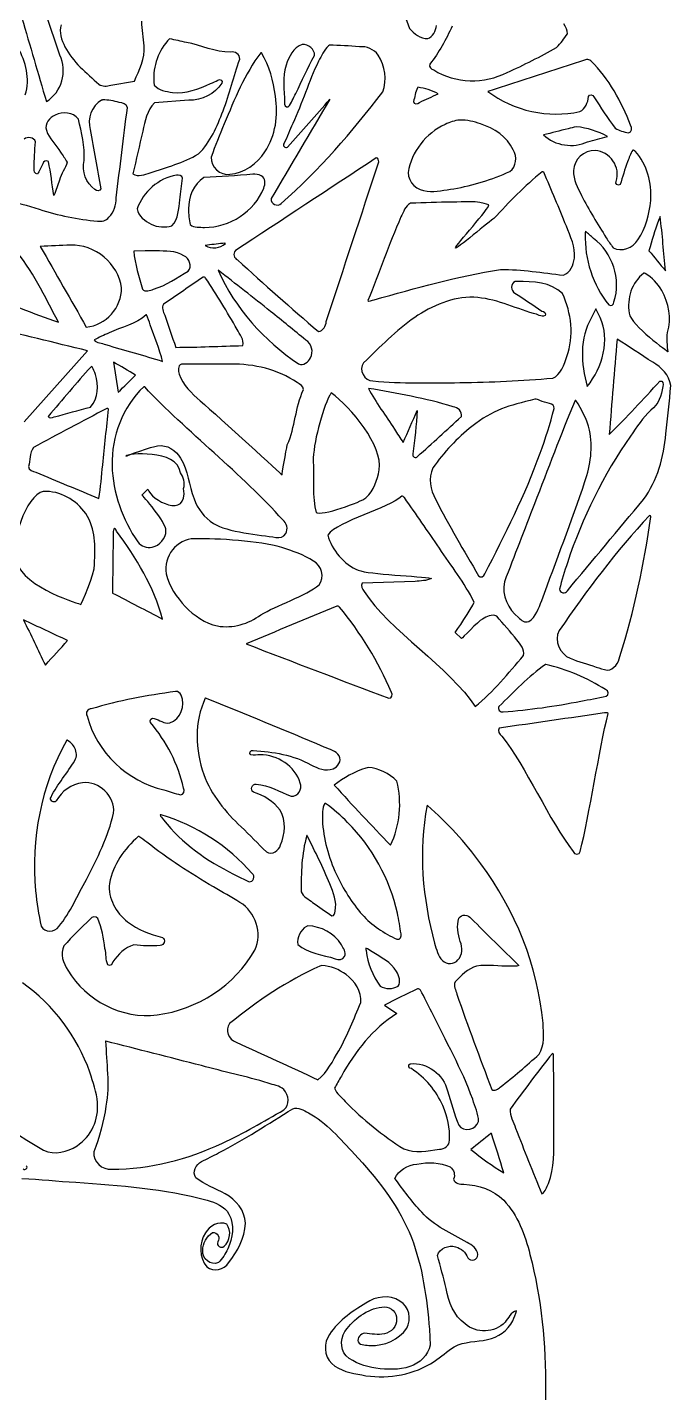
# Model space of a CAD drawing. Extents: x -3 to 431, y -1 to 430.
# Drawn here: x 134.1 to 215, y 100.8 to 272.4 of the extents above; entities that cross this region are included whole.
import ezdxf

# ---------------------------------------------------------------- set-up
doc = ezdxf.new("R2010")
doc.units = 0
doc.layers.add('Copie_de_Calque_1', color=7, linetype='CONTINUOUS')

msp = doc.modelspace()

# ---------------------------------------------------------------- linework, layer by layer
at = {"layer": 'Copie_de_Calque_1', "color": 7}
for points in [[(138.19455, 268.90624), (136.41135, 274.15819)], [(151.97385, 270.97655), (151.71408, 270.71288)], [(172.04416, 270.18944), (171.93478, 270.10937)], [(163.43286, 269.21891), (163.43283, 269.21877)], [(144.57873, 265.15703), (147.54221, 265.64843)], [(154.36904, 263.2518), (150.05588, 262.93944)], [(148.90353, 244.31639), (147.4758, 244.30269)], [(148.90353, 244.31624), (148.90353, 244.31639)], [(158.07932, 241.87893), (158.06564, 241.87697)], [(206.04794, 235.95314), (205.50317, 237.01547), (204.9564, 235.9551)], [(149.08517, 236.28908), (149.06367, 236.29308), (149.04416, 236.27932)], [(133.69455, 222.84963), (141.66916, 231.76174)], [(208.20822, 233.22459), (208.18478, 233.21287)], [(144.90353, 230.34373), (145.51877, 226.54295)], [(176.96017, 227.04295), (176.93869, 227.03904)], [(148.50952, 213.64217), (149.22632, 214.36482)], [(182.79783, 202.74947), (176.17228, 202.54124)], [(188.65184, 195.58264), (187.85314, 196.34241)], [(199.21213, 192.33805), (199.17893, 192.33219)], [(156.49929, 188.11934), (156.47779, 188.11934), (156.45627, 188.11151)], [(139.08338, 182.80688), (139.05588, 182.79903)], [(184.35471, 174.62496), (184.32931, 174.63496), (184.30393, 174.63281)], [(148.08908, 170.72863), (148.03439, 170.72466)], [(171.08908, 154.49811), (170.84689, 154.42584)], [(178.95822, 149.52538), (180.51096, 148.4746)], [(143.97931, 144.98241), (143.93869, 144.97265)], [(192.38791, 133.39257), (192.36251, 133.39257), (192.33127, 133.37108)]]:
    msp.add_lwpolyline(points, dxfattribs=at)
for points in [[(168.61057, 270.27343)], [(204.34885, 268.375)], [(183.10476, 264.8106)], [(143.43283, 263.25785)], [(188.41525, 260.76963)], [(202.02463, 259.67783)], [(177.91135, 255.99999)], [(210.15549, 256.96494)], [(198.75902, 254.26956)], [(152.83127, 253.8476)], [(162.42111, 253.9453)], [(213.37424, 248.13661)], [(204.1809, 246.47063)], [(139.51486, 245.041)], [(158.66135, 245.26356)], [(156.17697, 241.03127)], [(195.36639, 240.45122)], [(211.53245, 241.5)], [(157.9133, 230.08211)], [(142.09885, 229.76558)], [(148.72971, 227.23823)], [(172.08583, 226.16933)], [(197.83739, 225.67583)], [(202.91138, 225.53295)], [(144.08517, 224.50763)], [(136.10471, 214.08048)], [(181.134, 213.47092)], [(212.24143, 211.05102)], [(144.95437, 209.36547)], [(155.09494, 208.13696)], [(172.99338, 199.67008)], [(136.36447, 192.26578)], [(152.70822, 188.94745)], [(206.6008, 186.25613)], [(176.62619, 179.30683)], [(150.76877, 173.44726)], [(171.48363, 174.87693)], [(169.1965, 170.81837)], [(169.15939, 159.40434)], [(176.64963, 156.36534)], [(183.10275, 151.57223)], [(200.04809, 143.43163)]]:
    msp.add_lwpolyline(points, close=True, dxfattribs=at)
for points in [[(176.25844, 286.88343), (178.2124, 282.01863), (180.16637, 277.15383), (182.12033, 272.28903)], [(133.40744, 273.61522), (134.43544, 270.10871), (135.46343, 266.6022), (136.49143, 263.09569)], [(148.78635, 270.08593), (148.65948, 271.11612), (148.50715, 272.14523), (148.46603, 273.18358)], [(138.36643, 272.74413), (138.00825, 271.81411), (138.41633, 270.82284), (138.8298, 269.98534)], [(182.12033, 272.28903), (182.66614, 271.58879), (183.4753, 271.02402), (184.38791, 270.99802)], [(184.38791, 270.99802), (185.09298, 271.21391), (185.36347, 271.99387), (185.48752, 272.64841)], [(187.47601, 272.56554), (186.66439, 270.90646), (185.83228, 269.23212), (184.64572, 267.80272)], [(200.58127, 269.89843), (201.1163, 270.39131), (201.5162, 271.00444), (201.93478, 271.59374)], [(201.93478, 271.59374), (202.00858, 272.06015), (201.66385, 272.44793), (201.49934, 272.85589)], [(133.83071, 263.94996), (134.46522, 265.93365), (133.95342, 268.12438), (132.89497, 269.86676)], [(138.8298, 269.98534), (139.79316, 268.05245), (141.51067, 266.67126), (143.09885, 265.27147)], [(147.54221, 265.64843), (148.16466, 267.04955), (148.90617, 268.50654), (148.78635, 270.08593)], [(151.71408, 270.71288), (150.39957, 269.21508), (149.76691, 267.13943), (150.04611, 265.16405)], [(154.09084, 270.51268), (153.38607, 270.6714), (152.68024, 270.82526), (151.97385, 270.97655)], [(159.60275, 269.30272), (157.68771, 269.26202), (155.94638, 270.19306), (154.09084, 270.51268)], [(160.77463, 268.40819), (160.82153, 269.00327), (160.1501, 269.44804), (159.60275, 269.30272)], [(168.61057, 270.27343), (167.5266, 269.83999), (166.94491, 268.7206), (166.60791, 267.66699)], [(170.16525, 268.86522), (170.24315, 269.69608), (169.38066, 270.32137), (168.61057, 270.27343)], [(171.93478, 270.10937), (171.33285, 269.59231), (171.06894, 268.81459), (170.67347, 268.14943)], [(175.80457, 269.98436), (174.55244, 270.07476), (173.29905, 270.15052), (172.04416, 270.18944)], [(178.17115, 268.93199), (177.647, 269.68143), (176.69808, 270.03736), (175.80457, 269.98436)], [(194.36497, 266.74743), (196.49541, 267.6778), (198.55537, 268.76045), (200.58127, 269.89843)], [(136.49143, 263.09569), (138.41161, 264.23387), (139.17079, 266.91126), (138.19455, 268.90624)], [(158.68624, 261.90403), (159.47327, 264.04199), (160.0762, 266.24094), (160.77463, 268.40819)], [(163.43283, 269.21877), (161.37085, 266.54361), (160.1336, 263.36955), (158.82212, 260.28864)], [(163.51096, 269.21291), (163.48846, 269.22491), (163.45646, 269.23521), (163.43286, 269.21891)], [(165.26208, 263.76653), (165.0109, 265.66432), (164.51136, 267.56434), (163.51096, 269.21291)], [(170.67347, 268.14943), (169.42381, 265.61307), (168.65403, 262.87396), (167.43156, 260.32543)], [(167.80478, 264.08503), (168.59536, 265.67655), (169.30672, 267.30794), (170.16525, 268.86522)], [(178.73752, 264.29101), (179.35208, 265.80841), (179.00369, 267.56839), (178.17115, 268.93199)], [(184.64572, 267.80272), (184.49343, 267.45795), (184.8599, 267.17135), (185.14572, 267.06444)], [(204.34885, 268.37502), (200.218, 267.04437), (196.08845, 265.70973), (191.96017, 264.37111)], [(204.87033, 268.19922), (204.72108, 268.31064), (204.54011, 268.39815), (204.34885, 268.375)], [(209.88205, 260.10938), (208.71801, 263.07269), (207.17589, 265.96223), (204.87033, 268.19922)], [(158.0452, 265.78279), (158.24344, 266.04315), (158.74754, 265.6827), (158.51877, 265.41991)], [(166.60791, 267.66699), (166.12594, 266.14738), (166.3435, 264.53522), (166.41721, 262.9746)], [(185.14572, 267.06444), (187.87678, 265.33055), (191.50739, 265.29029), (194.36497, 266.74743)], [(143.09885, 265.27147), (143.52876, 264.95557), (144.09903, 265.00077), (144.57873, 265.15703)], [(150.04611, 265.16405), (150.58971, 264.47492), (151.52498, 264.36505), (152.33158, 264.22265)], [(152.33158, 264.22265), (154.0053, 264.03697), (155.62592, 264.66724), (157.11551, 265.35944)], [(158.51877, 265.41991), (157.68122, 263.98863), (155.98876, 263.23713), (154.36904, 263.2518)], [(157.11551, 265.35944), (157.4165, 265.51077), (157.78373, 265.58617), (158.0452, 265.78279)], [(183.10471, 264.8106), (182.80176, 264.27995), (182.80987, 263.64463), (182.58908, 263.08403)], [(183.16916, 264.91411), (183.14766, 264.87961), (183.12616, 264.84511), (183.10476, 264.8106)], [(185.68478, 264.05669), (184.93701, 264.56207), (184.02464, 264.69113), (183.16916, 264.91411)], [(191.96017, 264.37111), (195.18502, 261.87658), (199.53755, 260.95736), (203.509, 261.834)], [(143.43283, 263.25786), (142.15929, 262.57427), (141.60086, 260.93181), (141.99338, 259.57427)], [(143.55002, 263.31055), (143.51092, 263.29295), (143.47192, 263.27535), (143.43283, 263.25785)], [(145.64628, 262.98749), (144.9645, 263.18329), (144.25702, 263.27327), (143.55002, 263.31055)], [(146.66721, 262.34961), (146.58581, 262.82391), (146.0221, 262.87654), (145.64628, 262.98749)], [(150.05588, 262.93944), (149.11146, 261.98737), (148.89236, 260.60884), (148.6008, 259.35741)], [(163.93249, 256.76953), (165.30225, 258.80108), (165.64791, 261.38102), (165.26208, 263.76653)], [(172.11252, 263.38476), (169.65125, 259.22281), (167.18328, 255.0648), (164.73947, 250.89257)], [(165.98947, 250.29101), (170.74428, 254.46592), (174.89602, 259.27639), (178.73752, 264.29101)], [(166.41721, 262.9746), (166.29856, 262.71492), (166.53739, 262.27525), (166.8508, 262.41601)], [(166.76682, 257.36718), (168.59771, 259.32901), (170.34119, 261.36961), (172.11252, 263.38476)], [(166.8508, 262.41601), (167.32067, 262.87308), (167.46413, 263.54208), (167.80478, 264.08503)], [(182.58908, 263.08403), (182.63358, 262.69479), (183.1488, 262.803), (183.37046, 262.97344)], [(183.37046, 262.97344), (184.1274, 263.3648), (184.91563, 263.69073), (185.68478, 264.05669)], [(203.509, 261.834), (204.2109, 262.17192), (204.51105, 262.97732), (204.58713, 263.70705)], [(204.58713, 263.70705), (204.66623, 264.01651), (205.19563, 264.00171), (205.26096, 263.68945)], [(205.26096, 263.68945), (206.12476, 262.35417), (206.98492, 261.01447), (207.94064, 259.74219)], [(137.60221, 261.39915), (136.87956, 261.09244), (136.24752, 260.28577), (136.48802, 259.47225)], [(140.52267, 260.89648), (139.85051, 261.7723), (138.54186, 261.86368), (137.60221, 261.39915)], [(141.22189, 255.66797), (141.36971, 257.44114), (140.90221, 259.18104), (140.52267, 260.89648)], [(145.26295, 251.00204), (145.72686, 254.78508), (146.19511, 258.56758), (146.66721, 262.34961)], [(155.59103, 256.50194), (157.12191, 257.96486), (157.92275, 259.97433), (158.68624, 261.90403)], [(136.48802, 259.47225), (136.83157, 258.41919), (137.69955, 257.67071), (138.26065, 256.74152)], [(141.99338, 259.57427), (142.44585, 257.08794), (142.89833, 254.60161), (143.3508, 252.11528)], [(148.6008, 259.35741), (148.18609, 257.56705), (147.77137, 255.77668), (147.35666, 253.98632)], [(158.82212, 260.28864), (158.26164, 258.90491), (157.6758, 257.52964), (157.20627, 256.11135)], [(167.43156, 260.32543), (167.08158, 259.49501), (166.72622, 258.66689), (166.36838, 257.83983)], [(186.58723, 260.22101), (184.18076, 259.11457), (182.33664, 256.79633), (181.92111, 254.16612)], [(188.41525, 260.76963), (187.77876, 260.71883), (187.17027, 260.47096), (186.58723, 260.22101)], [(191.03635, 260.28721), (190.19493, 260.58085), (189.31114, 260.78726), (188.41525, 260.76963)], [(195.13205, 257.0001), (194.36074, 258.65531), (192.72945, 259.7366), (191.03635, 260.28721)], [(202.02463, 259.67783), (200.99728, 259.41807), (199.96994, 259.1583), (198.9426, 258.89854)], [(203.05393, 259.92783), (202.71083, 259.84453), (202.36773, 259.76117), (202.02463, 259.67783)], [(206.96799, 258.70518), (205.75757, 259.3594), (204.41911, 259.76661), (203.05393, 259.92783)], [(207.94064, 259.74219), (208.45531, 259.44876), (209.03056, 259.2886), (209.6008, 259.14258)], [(209.6008, 259.14258), (210.00514, 259.24028), (210.13894, 259.80506), (209.88205, 260.10938)], [(135.12033, 258.01562), (134.95542, 258.61126), (134.14221, 258.71628), (133.69616, 258.37528)], [(134.9758, 254.70508), (134.9543, 255.81052), (135.0441, 256.91377), (135.12033, 258.01562)], [(166.36838, 257.83983), (166.07769, 257.62459), (166.50212, 257.11046), (166.76682, 257.36718)], [(198.9426, 258.89854), (200.38294, 257.52628), (202.67777, 257.18678), (204.47189, 258.02744)], [(204.47189, 258.02744), (205.29835, 258.27348), (206.13428, 258.48553), (206.96799, 258.70518)], [(136.759, 255.55273), (136.51638, 255.78114), (136.06553, 255.58123), (136.04221, 255.25781)], [(138.26065, 256.74152), (138.55223, 256.33207), (138.82668, 255.91062), (139.09299, 255.48438)], [(149.51877, 254.14647), (151.58926, 254.79754), (153.70077, 255.40731), (155.59103, 256.50194)], [(157.20627, 256.11135), (157.05348, 254.86397), (158.342, 253.74656), (159.55393, 253.959)], [(159.55393, 253.959), (161.37239, 254.0861), (162.94347, 255.29617), (163.93249, 256.76953)], [(177.91135, 255.99999), (172.02123, 252.11277), (166.13183, 248.22444), (160.22971, 244.35546)], [(178.24338, 255.5078), (178.20968, 255.69562), (178.17958, 256.03075), (177.91135, 255.99999)], [(194.69846, 254.3126), (195.54318, 254.90146), (195.64046, 256.16047), (195.13205, 257.0001)], [(205.42893, 256.92002), (204.03599, 257.0275), (202.73768, 255.79398), (202.70998, 254.40863)], [(208.06174, 253.06065), (208.67554, 254.78208), (207.26474, 256.87694), (205.42893, 256.92002)], [(210.15549, 256.96494), (209.8453, 256.53442), (209.69535, 256.01169), (209.49431, 255.52538)], [(210.45118, 256.83415), (210.37268, 256.90535), (210.2737, 257.01324), (210.15549, 256.96494)], [(212.4133, 250.64658), (212.56341, 252.84915), (211.97469, 255.18562), (210.45118, 256.83415)], [(135.37424, 253.94727), (135.00825, 253.96247), (134.92525, 254.41483), (134.9758, 254.70508)], [(136.04221, 255.25781), (135.81955, 254.82096), (135.59689, 254.38411), (135.37424, 253.94727)], [(137.44846, 251.29492), (137.19912, 252.71102), (137.03773, 254.14174), (136.759, 255.55273)], [(139.09299, 255.48438), (138.90487, 254.67709), (138.33066, 254.02127), (138.1549, 253.20932)], [(142.59885, 252.04688), (141.45099, 252.8182), (140.9102, 254.33328), (141.22189, 255.66797)], [(147.35666, 253.98632), (148.04139, 253.59128), (148.83771, 253.91722), (149.51877, 254.14647)], [(171.64959, 235.46346), (173.84752, 242.14491), (176.04545, 248.82636), (178.24338, 255.5078)], [(181.92111, 254.16612), (181.92072, 252.90229), (183.10791, 251.90592), (184.3129, 251.81396)], [(187.67287, 252.12702), (190.09786, 252.53984), (192.46718, 253.27708), (194.69846, 254.3126)], [(198.759, 254.26952), (196.56007, 252.50122), (194.63375, 250.43012), (192.69064, 248.39257)], [(198.9641, 254.21876), (198.9163, 254.27986), (198.82929, 254.29126), (198.75902, 254.26956)], [(201.80385, 247.43758), (200.89652, 249.7142), (199.91826, 251.96158), (198.9641, 254.21876)], [(202.70998, 254.40863), (202.63958, 253.281), (203.24488, 252.27286), (203.70189, 251.28596)], [(209.49431, 255.52538), (209.14653, 254.57879), (208.87733, 253.60596), (208.55002, 252.65244)], [(138.1549, 253.20932), (137.9072, 252.57574), (137.67863, 251.935), (137.44846, 251.29492)], [(152.83127, 253.8476), (150.57705, 253.45), (148.63116, 251.74203), (147.88205, 249.58783)], [(153.59689, 253.46478), (153.54879, 253.82285), (153.11589, 253.85861), (152.83127, 253.8476)], [(153.27155, 250.75293), (153.38, 251.65688), (153.48845, 252.56083), (153.59689, 253.46478)], [(156.27853, 253.52538), (154.96147, 252.69903), (154.3419, 251.09268), (154.34494, 249.58593)], [(162.42111, 253.9453), (160.37555, 253.7777), (158.32666, 253.6564), (156.27853, 253.52538)], [(163.48888, 253.76879), (163.16583, 253.9508), (162.78186, 253.95818), (162.42111, 253.9453)], [(163.79467, 252.21257), (164.01973, 252.71661), (164.04325, 253.47107), (163.48888, 253.76879)], [(208.55002, 252.65244), (208.32125, 252.39529), (207.85348, 252.78693), (208.06174, 253.06065)], [(131.16525, 250.75586), (132.64353, 250.34879), (134.16768, 250.10017), (135.60354, 249.54816)], [(143.3508, 252.11528), (143.24899, 251.80602), (142.7568, 251.7649), (142.59885, 252.04688)], [(144.35595, 248.54102), (145.01974, 249.17211), (145.22452, 250.12035), (145.26295, 251.00204)], [(152.25705, 247.45502), (153.07722, 248.34482), (153.12899, 249.61583), (153.27155, 250.75293)], [(156.35224, 247.26441), (159.50682, 247.26341), (162.63962, 249.24275), (163.79467, 252.21257)], [(164.73947, 250.89257), (164.60202, 250.25054), (165.57331, 249.78044), (165.98947, 250.29101)], [(184.3129, 251.81396), (185.44315, 251.69381), (186.5576, 251.99428), (187.67287, 252.12702)], [(192.05785, 250.11718), (190.58606, 250.68486), (188.98521, 250.42787), (187.44954, 250.46009)], [(203.70189, 251.28596), (204.6236, 249.4446), (205.73081, 247.70441), (206.8169, 245.95767)], [(210.80364, 245.72269), (211.77659, 247.17849), (212.23894, 248.92041), (212.4133, 250.64658)], [(135.60354, 249.54816), (137.98213, 248.79001), (140.43722, 248.23983), (142.93164, 248.06745)], [(147.88205, 249.58783), (148.03782, 248.6614), (148.88814, 248.08928), (149.65483, 247.67341)], [(154.34494, 249.58593), (154.33104, 248.92349), (154.44615, 248.26808), (154.56564, 247.61913)], [(182.22582, 250.30077), (181.53643, 249.99186), (181.36466, 249.18674), (181.02944, 248.58336)], [(187.44954, 250.46009), (185.70789, 250.42119), (183.96688, 250.35971), (182.22582, 250.30077)], [(187.86942, 244.65728), (187.89752, 245.06267), (192.25191, 249.73413), (192.05785, 250.11718)], [(142.93164, 248.06745), (143.45178, 247.95796), (144.00236, 248.14625), (144.35595, 248.54102)], [(149.65483, 247.67341), (150.46022, 247.29589), (151.39965, 247.22242), (152.25705, 247.45502)], [(154.56564, 247.61913), (155.04904, 247.16916), (155.75454, 247.32544), (156.35224, 247.26441)], [(181.02944, 248.58336), (179.50478, 245.1397), (178.29606, 241.56832), (176.88207, 238.08007)], [(192.69064, 248.39257), (192.39521, 248.19321), (187.7302, 244.33557), (187.86942, 244.65728)], [(202.81839, 243.39477), (202.98731, 244.82202), (202.30124, 246.14558), (201.80385, 247.43758)], [(213.37424, 248.13661), (212.91593, 246.88816), (212.5552, 245.60722), (212.18088, 244.33192)], [(213.60275, 248.65419), (213.52655, 248.48166), (213.45041, 248.30913), (213.37424, 248.13661)], [(214.25314, 241.82411), (214.0563, 244.10265), (213.84189, 246.37968), (213.60275, 248.65419)], [(204.18088, 246.47063), (204.07441, 243.26748), (205.124, 240.0308), (207.12814, 237.52532)], [(204.1965, 246.78118), (204.1915, 246.67766), (204.1861, 246.57415), (204.1809, 246.47063)], [(205.21408, 245.88665), (204.87804, 246.18838), (204.54509, 246.49383), (204.1965, 246.78118)], [(207.78244, 237.90032), (208.72703, 240.74814), (207.60681, 244.10191), (205.21408, 245.88665)], [(206.8169, 245.95767), (207.09582, 245.53793), (207.38842, 245.12749), (207.67502, 244.71299)], [(207.67502, 244.71299), (208.76608, 244.11441), (210.20167, 244.69139), (210.80364, 245.72269)], [(137.99731, 235.37687), (136.27616, 238.57942), (134.75514, 241.95033), (132.35505, 244.72217)], [(139.51486, 245.041), (138.25184, 244.9844), (136.98882, 244.92771), (135.7258, 244.87107)], [(135.7258, 244.87107), (137.65353, 241.49477), (139.58127, 238.11847), (141.509, 234.74217)], [(145.93869, 239.66404), (145.54893, 242.72339), (142.58255, 245.16924), (139.51486, 245.041)], [(147.4758, 244.30269), (147.59532, 242.65421), (148.1328, 241.07986), (148.55197, 239.49215)], [(150.27514, 244.31824), (149.81794, 244.31762), (149.36074, 244.31724), (148.90353, 244.31624)], [(153.76634, 243.70392), (152.73758, 244.38398), (151.45127, 244.28662), (150.27514, 244.31824)], [(154.30783, 241.77535), (154.82725, 242.3944), (154.44326, 243.37712), (153.76634, 243.70392)], [(158.66135, 245.2636), (157.92041, 245.1909), (157.18267, 245.09049), (156.44455, 244.99407)], [(156.44455, 244.99407), (157.23024, 244.52446), (158.3101, 244.62899), (158.99143, 245.24016)], [(158.99143, 245.24016), (158.89016, 245.29506), (158.77022, 245.26496), (158.66135, 245.26356)], [(160.22971, 244.35546), (159.90237, 244.00756), (160.06821, 243.37584), (160.49338, 243.18749)], [(212.18088, 244.33192), (212.87163, 243.49598), (213.56239, 242.66005), (214.25314, 241.82411)], [(160.49338, 243.18749), (163.83087, 240.12601), (167.2417, 237.14594), (170.65353, 234.16796)], [(193.55004, 241.96876), (196.20072, 242.00706), (198.82357, 241.56805), (201.44848, 241.26368)], [(201.44848, 241.26368), (202.31061, 241.58966), (202.69544, 242.54658), (202.81839, 243.39477)], [(149.9588, 239.49211), (151.53116, 239.9948), (152.89155, 240.95675), (154.30783, 241.77535)], [(156.17697, 241.03127), (154.52713, 239.88898), (152.88109, 238.7411), (151.21994, 237.61525)], [(156.49728, 240.90822), (156.41148, 240.98522), (156.29826, 241.06024), (156.17697, 241.03127)], [(160.45166, 234.44708), (159.1978, 236.63924), (157.88688, 238.79925), (156.49728, 240.90822)], [(158.06564, 241.87697), (160.19581, 237.07783), (163.82996, 233.02332), (168.17307, 230.1094)], [(164.64553, 236.71477), (162.46787, 238.44964), (160.27894, 240.17442), (158.07932, 241.87893)], [(177.64598, 238.17677), (182.89502, 239.64171), (188.15043, 241.15986), (193.55004, 241.96876)], [(195.36643, 240.45119), (194.78647, 240.21861), (194.79821, 239.28236), (195.34853, 239.01952)], [(195.59747, 240.47992), (195.51657, 240.48792), (195.44323, 240.47692), (195.36639, 240.45122)], [(201.3156, 238.94716), (199.8191, 240.42444), (197.65594, 240.48449), (195.59747, 240.47992)], [(211.53244, 241.50002), (210.00346, 240.38025), (209.38036, 238.31913), (209.70324, 236.49476)], [(211.71409, 241.4883), (211.65449, 241.4986), (211.59284, 241.5201), (211.53245, 241.5)], [(213.78636, 239.34377), (213.27752, 240.20786), (212.57509, 240.96737), (211.71409, 241.4883)], [(128.63208, 238.86711), (131.77067, 237.74891), (134.83147, 236.41962), (137.99731, 235.37687)], [(141.509, 234.74217), (143.93462, 234.95926), (145.98803, 237.22402), (145.93869, 239.66404)], [(148.55197, 239.49215), (148.93609, 239.09617), (149.51836, 239.3512), (149.9588, 239.49211)], [(195.34853, 239.01952), (196.47425, 238.26492), (197.59862, 237.50832), (198.72185, 236.75002)], [(201.87224, 231.04286), (202.77131, 233.61295), (202.46814, 236.50734), (201.3156, 238.94716)], [(214.50495, 234.07937), (215.03432, 235.83175), (214.67241, 237.77023), (213.78636, 239.34377)], [(151.21994, 237.61525), (150.88943, 237.1987), (151.20464, 236.67976), (151.3508, 236.25588)], [(176.88207, 238.08007), (176.94937, 237.80023), (177.41669, 238.20314), (177.64598, 238.17677)], [(190.1906, 238.49611), (187.50783, 238.54871), (184.92942, 237.45702), (182.75862, 235.94694)], [(197.678, 236.44045), (195.20399, 237.18892), (192.80856, 238.35216), (190.1906, 238.49611)], [(207.12814, 237.52532), (207.38783, 237.32375), (207.81223, 237.58112), (207.78244, 237.90032)], [(149.04416, 236.27932), (147.71233, 235.11521), (145.9287, 234.7602), (144.37262, 234.00463)], [(149.54021, 235.02786), (149.38853, 235.44827), (149.23685, 235.86868), (149.08517, 236.28908)], [(151.3508, 236.25588), (151.81499, 234.90236), (152.27919, 233.54885), (152.74338, 232.19533)], [(169.08448, 233.10755), (167.59815, 234.30168), (166.14571, 235.5376), (164.64553, 236.71477)], [(170.65353, 234.16796), (171.28178, 234.23616), (171.59979, 234.90035), (171.64959, 235.46346)], [(182.75862, 235.94694), (180.39752, 234.31238), (178.39519, 232.23807), (176.34099, 230.24807)], [(199.13982, 236.17775), (198.63428, 235.9918), (198.16808, 236.37682), (197.678, 236.44045)], [(198.72185, 236.75002), (199.00043, 236.77792), (199.34438, 236.44506), (199.13982, 236.17775)], [(204.9564, 235.9551), (203.4475, 233.36411), (203.60192, 230.15325), (204.42893, 227.27541)], [(204.42893, 227.27541), (206.37592, 229.65979), (207.32954, 233.16006), (206.04794, 235.95314)], [(209.70324, 236.49476), (209.9555, 234.8957), (214.59205, 231.64219), (214.59205, 231.64219)], [(141.66916, 231.76174), (137.48817, 232.78453), (133.30718, 233.80731), (129.12619, 234.8301)], [(144.37262, 234.00463), (143.73058, 233.73313), (143.0976, 233.44015), (142.4758, 233.12502)], [(151.09103, 230.42971), (150.70066, 232.00248), (150.04795, 233.49227), (149.54021, 235.02786)], [(161.16916, 232.41018), (161.34825, 233.17486), (160.7802, 233.81522), (160.45166, 234.44708)], [(214.59205, 231.64219), (214.59205, 231.64219), (214.37744, 233.1634), (214.50495, 234.07937)], [(142.4758, 233.12502), (142.84064, 232.70204), (143.45635, 232.76755), (143.92605, 232.54056)], [(143.92605, 232.54056), (146.30914, 231.81915), (148.72126, 231.19533), (151.09103, 230.42971)], [(152.74338, 232.19533), (155.55349, 232.19515), (158.36017, 232.35471), (161.16916, 232.41018)], [(169.6633, 230.85744), (170.08643, 231.61182), (169.82333, 232.65232), (169.08448, 233.10755)], [(208.18478, 233.21287), (207.8377, 229.22602), (207.50496, 225.23791), (207.19455, 221.24803)], [(212.65549, 230.31834), (211.17307, 231.28709), (209.69064, 232.25584), (208.20822, 233.22459)], [(147.70236, 228.71482), (146.76942, 229.25779), (145.83648, 229.80076), (144.90353, 230.34373)], [(153.45236, 230.08601), (152.98637, 229.86249), (153.02386, 229.24456), (153.18283, 228.83405)], [(157.9133, 230.08201), (156.42633, 230.07401), (154.93924, 230.05971), (153.45236, 230.08601)], [(159.66485, 230.08611), (159.08102, 230.09511), (158.49714, 230.08598), (157.9133, 230.08211)], [(168.00747, 227.76204), (165.57648, 229.42757), (162.58575, 230.12345), (159.66485, 230.08611)], [(168.17307, 230.1094), (168.77349, 229.84755), (169.39005, 230.34809), (169.6633, 230.85744)], [(176.34099, 230.24807), (175.67667, 229.39246), (176.43729, 227.95822), (177.50701, 227.98244)], [(200.09881, 228.3301), (201.05235, 228.65338), (201.56346, 230.14889), (201.87224, 231.04286)], [(214.92307, 227.39256), (214.75508, 228.68929), (213.76327, 229.71522), (212.65549, 230.31834)], [(142.09885, 229.7656), (140.26451, 227.72287), (138.52764, 225.59578), (136.72971, 223.52146)], [(142.05197, 224.6914), (143.00905, 225.81258), (143.08243, 227.44686), (142.65435, 228.80275)], [(142.26291, 229.74218), (142.21831, 229.77978), (142.15204, 229.79498), (142.09885, 229.76558)], [(142.65435, 228.80275), (142.55122, 229.12648), (142.40562, 229.43447), (142.26291, 229.74218)], [(145.51877, 226.54295), (146.24663, 227.26691), (146.9745, 227.99087), (147.70236, 228.71482)], [(153.18283, 228.83405), (153.62611, 227.43228), (154.76765, 226.42849), (155.81184, 225.46117)], [(188.44477, 227.75664), (192.33457, 227.81294), (196.222, 228.00865), (200.09881, 228.3301)], [(148.72971, 227.23826), (146.04645, 224.71921), (144.67829, 220.98685), (144.74591, 217.33994)], [(148.84299, 227.21673), (148.81219, 227.24383), (148.76779, 227.24453), (148.72971, 227.23823)], [(166.17238, 210.50869), (161.17837, 216.14743), (153.99169, 221.71885), (148.84299, 227.21673)], [(166.75679, 219.93757), (167.77709, 222.25774), (167.7362, 224.57923), (168.78049, 226.88874)], [(168.78049, 226.88874), (168.82759, 227.35201), (168.31373, 227.53814), (168.00747, 227.76204)], [(176.93869, 227.03904), (177.88996, 225.24597), (179.12168, 223.62464), (180.19958, 221.90914)], [(187.58517, 224.71873), (184.12507, 225.82973), (180.52149, 226.36912), (176.96017, 227.04295)], [(177.50701, 227.98244), (181.14091, 227.61338), (184.79885, 227.73283), (188.44477, 227.75664)], [(207.19455, 221.24803), (209.38148, 223.41046), (211.46216, 225.6765), (213.54807, 227.93553)], [(213.90509, 227.28858), (213.81029, 226.15976), (213.35494, 225.0028), (212.425, 224.30711)], [(213.54807, 227.93553), (213.92416, 228.06247), (214.01693, 227.5446), (213.90509, 227.28858)], [(214.30098, 221.30374), (214.55326, 223.32846), (214.74105, 225.36052), (214.92307, 227.39256)], [(155.81184, 225.46117), (158.39949, 223.24391), (166.08856, 216.16101), (166.08856, 216.16101)], [(172.08583, 226.16933), (171.10479, 224.28633), (169.98411, 219.98922), (170.01407, 217.91259)], [(172.26356, 226.46621), (172.20436, 226.36721), (172.14507, 226.26829), (172.08583, 226.16933)], [(178.30983, 216.78567), (178.79398, 219.83537), (174.75015, 224.65629), (172.26356, 226.46621)], [(197.83739, 225.67583), (194.57318, 224.86623), (192.57777, 224.34421), (189.9426, 222.2654)], [(202.91135, 225.53298), (201.08725, 221.23748), (199.50358, 216.84593), (197.78958, 212.50643)], [(198.46825, 225.52739), (198.27675, 225.63304), (198.05624, 225.68762), (197.83739, 225.67583)], [(200.26096, 224.5154), (200.39081, 225.25972), (199.17803, 225.12251), (198.46825, 225.52739)], [(202.99338, 225.50955), (202.97108, 225.52805), (202.94028, 225.54005), (202.91138, 225.53295)], [(204.7003, 221.78314), (204.41887, 223.13701), (203.73518, 224.35868), (202.99338, 225.50955)], [(144.08517, 224.50763), (140.99988, 222.89437), (137.92339, 221.26418), (134.86447, 219.60138)], [(136.72971, 223.52146), (136.83845, 223.19501), (137.23634, 223.37576), (137.46426, 223.44986)], [(137.46426, 223.44986), (138.99221, 223.86808), (140.52295, 224.27682), (142.05197, 224.6914)], [(143.57471, 217.43248), (143.81518, 219.77003), (144.05565, 222.10758), (144.29611, 224.44513)], [(144.29611, 224.44513), (144.24731, 224.50763), (144.15945, 224.52813), (144.08517, 224.50763)], [(181.30978, 220.24217), (181.90114, 221.57711), (182.49677, 222.91026), (183.06369, 224.25584)], [(183.06369, 224.25584), (182.96087, 222.43001), (182.74468, 220.61337), (182.54025, 218.79686)], [(183.11447, 218.4785), (184.95828, 220.13897), (186.78784, 221.81515), (188.61838, 223.49021)], [(188.61838, 223.49021), (188.73842, 224.10202), (188.18879, 224.69666), (187.58517, 224.71873)], [(198.51766, 218.892), (199.18679, 220.73711), (199.79448, 222.60857), (200.26096, 224.5154)], [(212.425, 224.30711), (211.40708, 223.3552), (210.65556, 222.16708), (209.84922, 221.0409)], [(180.19958, 221.90914), (180.56965, 221.35348), (180.93972, 220.79782), (181.30978, 220.24217)], [(189.9426, 222.2654), (188.07289, 220.77228), (186.39391, 219.02278), (185.05328, 217.03892)], [(204.1343, 215.32153), (204.82708, 217.38554), (205.19901, 219.63229), (204.7003, 221.78314)], [(146.48843, 218.51751), (146.48843, 218.51751), (149.82261, 219.80629), (150.46861, 219.79659)], [(150.46861, 219.79659), (151.6365, 220.02965), (152.77312, 219.25065), (153.34327, 218.27349)], [(166.08856, 216.16101), (166.08856, 216.16101), (166.57757, 219.23455), (166.75679, 219.93757)], [(209.84922, 221.0409), (206.46483, 216.1525), (203.79878, 210.77195), (201.94026, 205.12486)], [(211.50448, 213.08865), (213.22322, 215.47769), (214.05416, 218.39762), (214.30098, 221.30374)], [(134.86447, 219.60138), (134.36942, 218.90317), (134.48435, 218.00123), (134.23166, 217.21857)], [(153.3179, 216.44257), (152.9065, 219.47055), (146.53542, 218.84639), (146.48843, 218.51751)], [(153.34327, 218.27349), (154.31622, 216.72773), (154.38424, 214.841), (155.03508, 213.16789)], [(182.54025, 218.79686), (182.36468, 218.47823), (182.9381, 218.15791), (183.11447, 218.4785)], [(191.55783, 203.72244), (194.11477, 208.66411), (196.62871, 213.6491), (198.51766, 218.892)], [(134.23166, 217.21857), (134.26086, 216.73992), (134.81283, 216.62781), (135.17607, 216.48804)], [(135.17607, 216.48804), (137.80725, 215.39644), (140.4364, 214.29998), (143.06369, 213.19904)], [(143.06369, 213.19904), (143.34662, 214.59473), (143.3822, 216.02403), (143.57471, 217.43248)], [(144.74591, 217.33994), (144.82181, 213.90895), (146.02205, 210.54064), (147.98557, 207.74021)], [(153.72933, 214.46462), (153.91784, 215.14476), (153.74153, 215.88636), (153.3179, 216.44257)], [(170.01407, 217.91259), (170.08097, 216.0834), (169.87675, 213.21263), (170.35966, 211.44941)], [(176.63404, 213.29199), (177.62096, 214.18795), (178.05263, 215.51615), (178.30983, 216.78567)], [(185.05328, 217.03892), (184.42062, 215.79056), (184.70681, 214.27774), (185.36847, 213.10211)], [(198.71592, 200.36873), (200.54372, 205.34496), (202.43464, 210.29944), (204.1343, 215.32153)], [(136.10471, 214.08048), (133.91446, 213.66625), (131.90173, 207.39123), (132.67902, 205.29322)], [(141.43035, 211.29862), (140.25922, 213.02062), (138.2127, 214.18563), (136.10471, 214.08048)], [(151.50706, 209.14111), (151.60246, 210.18458), (148.50952, 213.64217), (148.50952, 213.64217)], [(149.22632, 214.36482), (149.60126, 213.02576), (154.31754, 210.44262), (153.72933, 214.46462)], [(155.03508, 213.16789), (155.50178, 211.91196), (156.3332, 210.76728), (157.49387, 210.07152)], [(170.35966, 211.44941), (170.9567, 210.92306), (176.12448, 212.76695), (176.63404, 213.29199)], [(181.134, 213.47092), (179.38448, 211.88109), (173.2414, 210.47743), (171.82658, 208.59775)], [(181.46603, 213.31858), (181.37623, 213.39798), (181.26821, 213.5204), (181.134, 213.47092)], [(185.85887, 206.96108), (184.39822, 209.08275), (182.93337, 211.20152), (181.46603, 213.31858)], [(185.36847, 213.10211), (187.03245, 209.8162), (188.92899, 206.65662), (190.78635, 203.4783)], [(201.94528, 201.60563), (205.12608, 205.4379), (208.32047, 209.2594), (211.50448, 213.08865)], [(142.54233, 204.89871), (142.60173, 207.28964), (142.76166, 209.26186), (141.43035, 211.29862)], [(197.78958, 212.50643), (196.53394, 209.24835), (195.27831, 205.99028), (194.02267, 202.7322)], [(145.30582, 209.09664), (145.24412, 209.19604), (145.07955, 209.60967), (144.95437, 209.36547)], [(157.49387, 210.07152), (159.18525, 208.94443), (163.35615, 208.6285), (165.32099, 208.30657)], [(166.55927, 208.77923), (166.88359, 209.34913), (166.70498, 210.12987), (166.17238, 210.50869)], [(212.24143, 211.05102), (208.02786, 206.59144), (204.393, 201.63019), (200.89767, 196.59985)], [(208.53165, 193.34286), (210.36931, 199.05844), (211.53446, 204.96523), (212.42697, 210.89477)], [(212.42697, 210.89477), (212.43397, 210.98847), (212.33547, 211.08185), (212.24143, 211.05102)], [(144.87922, 208.02719), (144.83642, 205.79056), (144.82032, 203.55355), (144.79812, 201.31665)], [(144.95432, 209.36547), (144.81962, 208.93198), (144.93892, 208.47141), (144.87922, 208.02719)], [(151.09694, 198.0393), (149.99485, 202.09419), (147.78291, 205.74178), (145.30582, 209.09664)], [(147.98557, 207.74021), (148.40263, 207.20439), (149.12336, 206.91354), (149.79037, 207.09217)], [(149.79037, 207.09217), (150.74316, 207.27366), (151.52016, 208.15884), (151.50706, 209.14111)], [(155.09494, 208.13696), (152.92152, 208.13596), (151.08915, 205.86024), (151.55197, 203.73657)], [(166.06384, 207.02856), (163.20134, 207.89397), (158.07452, 208.15954), (155.09494, 208.13696)], [(165.32099, 208.30657), (165.77605, 208.23537), (166.33869, 208.31837), (166.55927, 208.77923)], [(171.82658, 208.59775), (172.3398, 206.75391), (173.91645, 204.83972), (175.66817, 204.18355)], [(170.0345, 205.33282), (168.83918, 206.15929), (167.4216, 206.55781), (166.06384, 207.02856)], [(190.21603, 200.1721), (189.02183, 202.59199), (187.33463, 204.71442), (185.85887, 206.96108)], [(132.67902, 205.29322), (133.78705, 201.85559), (140.83517, 199.8896), (140.83517, 199.8896)], [(140.83517, 199.8896), (140.83517, 199.8896), (142.57936, 203.69648), (142.54233, 204.89871)], [(170.76434, 202.36352), (171.48394, 203.30476), (171.06524, 204.80239), (170.0345, 205.33282)], [(201.94026, 205.12486), (201.58343, 204.02909), (201.22674, 202.9268), (200.94724, 201.81105)], [(151.55197, 203.73657), (151.88082, 202.14535), (152.86191, 200.78148), (153.93674, 199.6018)], [(175.66817, 204.18355), (177.09268, 203.63395), (183.38202, 203.45741), (184.87033, 203.16038)], [(176.17228, 202.54124), (175.90238, 202.21316), (176.18698, 201.79447), (176.40471, 201.52561)], [(184.87033, 203.16038), (184.24563, 202.7847), (183.48498, 202.8979), (182.79783, 202.74947)], [(190.78635, 203.4783), (191.00195, 203.17177), (191.51006, 203.3889), (191.55783, 203.72244)], [(194.02267, 202.7322), (193.66106, 201.0451), (194.48432, 199.27348), (195.79807, 198.21853)], [(144.79812, 201.31665), (146.89773, 200.2242), (148.99733, 199.13175), (151.09694, 198.0393)], [(163.44769, 198.57382), (165.27115, 199.70652), (169.13792, 200.96129), (170.76434, 202.36352)], [(176.40471, 201.52561), (179.4633, 196.69488), (187.28439, 191.86415), (190.34299, 187.03342)], [(200.94724, 201.81105), (200.95324, 201.32071), (201.74131, 201.15161), (201.94528, 201.60563)], [(153.93674, 199.6018), (155.04448, 198.47373), (156.4073, 197.512), (157.97363, 197.17395)], [(172.99338, 199.67008), (169.18504, 198.10245), (165.38659, 196.51102), (161.58713, 194.92204)], [(173.30783, 199.54899), (173.22033, 199.61959), (173.1128, 199.69717), (172.99338, 199.67008)], [(179.82932, 188.83024), (178.18763, 192.69338), (175.97339, 196.30804), (173.30783, 199.54899)], [(187.85314, 196.34241), (187.85314, 196.34241), (189.95094, 199.42702), (190.21603, 200.1721)], [(197.08322, 197.72048), (198.00303, 198.30827), (198.32265, 199.41532), (198.71592, 200.36873)], [(139.16525, 195.33805), (137.31825, 196.20524), (135.47124, 197.07243), (133.62424, 197.93961)], [(133.62424, 197.93961), (134.53765, 196.04834), (135.45106, 194.15706), (136.36447, 192.26578)], [(157.97363, 197.17395), (159.89372, 196.82223), (161.88769, 197.44845), (163.44769, 198.57382)], [(191.2551, 198.04514), (190.739, 197.75546), (188.65184, 195.58264), (188.65184, 195.58264)], [(193.05783, 198.41428), (192.44331, 198.70924), (191.79732, 198.32048), (191.2551, 198.04514)], [(195.58908, 195.42014), (194.75013, 196.42223), (193.91658, 197.429), (193.05783, 198.41428)], [(195.79807, 198.21853), (196.13283, 197.90171), (196.59469, 197.53304), (197.08322, 197.72048)], [(200.89767, 196.59985), (200.2258, 195.32463), (200.98967, 193.62294), (202.29688, 193.1128)], [(136.36447, 192.26578), (137.29807, 193.28987), (138.23166, 194.31396), (139.16525, 195.33805)], [(161.58713, 194.92204), (167.5516, 192.62436), (173.52242, 190.34312), (179.50314, 188.08805)], [(196.43283, 193.47483), (196.5915, 194.23494), (196.03567, 194.8759), (195.58908, 195.42014)], [(190.34299, 187.03342), (192.6407, 188.91032), (194.53647, 191.20912), (196.43283, 193.47483)], [(199.17893, 192.33219), (197.01738, 190.82616), (195.21748, 188.88646), (193.34299, 187.05289)], [(206.72971, 189.18375), (204.41387, 190.6257), (201.87924, 191.74072), (199.21213, 192.33805)], [(202.29688, 193.1128), (203.34404, 192.6542), (204.46368, 192.39642), (205.53666, 192.0084)], [(206.93401, 191.62086), (207.81186, 191.68596), (208.39338, 192.53654), (208.53165, 193.34286)], [(205.53666, 192.0084), (206.00084, 191.87845), (206.46415, 191.70766), (206.93401, 191.62086)], [(152.70822, 188.94745), (149.1443, 188.43046), (145.5828, 187.80613), (142.134, 186.75018)], [(153.42051, 188.46009), (153.29399, 188.75377), (153.04612, 188.98152), (152.70822, 188.94745)], [(179.50314, 188.08805), (179.86629, 188.05555), (180.09344, 188.58342), (179.82932, 188.83024)], [(206.82541, 188.34), (207.18892, 188.49038), (207.10499, 189.10678), (206.72971, 189.18375)], [(151.98557, 184.99823), (153.33269, 185.44362), (154.04173, 187.19296), (153.42051, 188.46009)], [(156.45627, 188.11151), (155.07486, 185.11015), (155.14801, 181.57598), (156.27134, 178.50601)], [(171.40248, 181.95956), (166.4426, 184.03175), (161.4782, 186.09325), (156.49929, 188.11934)], [(193.86643, 186.38688), (197.14522, 186.61228), (200.40001, 187.09832), (203.62556, 187.71977)], [(203.62556, 187.71977), (204.69343, 187.91995), (205.75868, 188.13383), (206.82541, 188.34)], [(142.134, 186.75018), (141.68572, 186.81458), (141.35385, 186.23936), (141.60414, 185.87189)], [(141.60414, 185.87189), (142.7976, 181.31381), (146.6895, 177.6258), (151.26486, 176.56463)], [(149.57541, 185.03143), (149.37324, 185.31256), (149.72359, 185.7351), (150.03596, 185.5602)], [(150.03596, 185.5602), (150.68612, 185.38569), (151.27122, 184.82013), (151.98557, 184.99823)], [(193.34299, 187.05289), (193.10108, 186.7329), (193.51217, 186.27019), (193.86643, 186.38688)], [(206.6008, 186.25606), (202.1878, 185.59729), (197.7709, 184.96519), (193.35471, 184.32832)], [(203.5383, 168.81937), (204.72517, 173.54676), (205.88634, 181.45555), (207.05393, 186.18773)], [(207.05393, 186.18773), (206.92365, 186.28403), (206.75272, 186.27083), (206.6008, 186.25613)], [(153.73557, 176.78729), (153.04882, 179.82154), (151.57265, 182.65444), (149.57541, 185.03143)], [(193.35471, 184.32832), (193.10539, 183.97659), (193.42231, 183.56969), (193.68666, 183.33725)], [(139.05588, 182.79903), (135.79767, 177.10725), (134.53891, 170.37585), (135.14465, 163.87087)], [(140.06492, 181.81645), (139.8631, 182.24523), (139.51232, 182.6038), (139.08338, 182.80688)], [(173.25189, 180.84378), (172.86023, 181.50267), (172.0464, 181.65303), (171.40248, 181.95956)], [(193.68666, 183.33725), (196.70689, 179.58118), (199.68595, 172.61734), (202.67307, 168.83497)], [(137.07736, 175.67212), (137.91045, 177.30757), (139.12336, 178.70726), (140.07092, 180.27057)], [(140.07092, 180.27057), (140.35157, 180.74697), (140.30838, 181.33607), (140.06492, 181.81645)], [(162.17312, 180.95723), (161.88298, 181.13829), (162.16812, 181.6408), (162.4739, 181.51778)], [(163.32546, 180.96893), (162.94133, 180.96993), (162.55656, 180.91463), (162.17312, 180.95723)], [(162.4739, 181.51778), (164.97047, 181.37453), (167.52156, 180.95671), (169.73006, 179.72051)], [(168.38796, 177.42987), (167.72474, 179.55668), (165.5306, 181.02137), (163.32546, 180.96893)], [(172.51296, 179.21114), (173.12713, 179.44456), (173.60994, 180.21946), (173.25189, 180.84378)], [(156.27134, 178.50601), (157.20081, 175.93127), (158.97462, 173.75667), (160.97512, 171.92864)], [(169.73006, 179.72051), (170.56731, 179.27843), (171.56741, 178.86947), (172.51296, 179.21114)], [(176.62619, 179.30684), (175.19125, 178.83425), (173.83407, 178.11602), (172.65744, 177.16622)], [(176.91525, 179.39473), (176.81895, 179.36543), (176.72254, 179.33613), (176.62619, 179.30683)], [(180.50119, 177.67793), (179.56215, 178.65363), (178.26653, 179.28217), (176.91525, 179.39473)], [(141.02753, 177.45807), (139.63564, 177.31411), (138.40299, 176.38236), (137.73557, 175.17407)], [(144.93869, 173.65258), (145.14473, 175.74316), (143.11994, 177.7403), (141.02753, 177.45807)], [(153.33908, 175.93768), (153.73003, 175.95978), (153.93814, 176.47316), (153.73557, 176.78729)], [(162.49929, 176.30096), (162.02733, 176.53828), (162.33277, 177.39793), (162.85085, 177.27362)], [(162.85085, 177.27362), (164.432, 177.20982), (165.7853, 176.29943), (167.24148, 175.79315)], [(167.24148, 175.79315), (168.07387, 175.67866), (168.71633, 176.69506), (168.38796, 177.42987)], [(172.65744, 177.16622), (174.96139, 174.60452), (177.34149, 172.11303), (179.71017, 169.61153)], [(179.71017, 169.61153), (180.90748, 172.09754), (181.19197, 175.00669), (180.50119, 177.67793)], [(137.73557, 175.17407), (137.45318, 174.8192), (136.8029, 175.30362), (137.07736, 175.67212)], [(151.26486, 176.56463), (151.95627, 176.35565), (152.64768, 176.14666), (153.33908, 175.93768)], [(165.85111, 174.00266), (165.05485, 175.1438), (163.79049, 175.85535), (162.49929, 176.30096)], [(141.51421, 165.30599), (142.90557, 167.97327), (144.24828, 170.70765), (144.93869, 173.65258)], [(150.9035, 173.43436), (150.8601, 173.44526), (150.8137, 173.45766), (150.76877, 173.44726)], [(150.76877, 173.44727), (150.78217, 173.22902), (151.08478, 173.01534), (151.2064, 172.79503)], [(162.33908, 166.04688), (159.32602, 169.52038), (155.31421, 172.12774), (150.9035, 173.43436)], [(165.89421, 169.65146), (166.50055, 171.00894), (166.62892, 172.68624), (165.85111, 174.00266)], [(171.48361, 174.87695), (171.11239, 174.2456), (171.16903, 173.47674), (171.16916, 172.77148)], [(171.55783, 174.86523), (171.53403, 174.87223), (171.50923, 174.88443), (171.48363, 174.87693)], [(174.32717, 172.48067), (173.468, 173.34359), (172.54476, 174.15908), (171.55783, 174.86523)], [(184.30393, 174.63281), (183.20472, 168.88451), (183.72071, 162.91463), (185.26165, 157.2969)], [(191.07729, 167.29129), (189.11545, 169.97375), (186.84295, 172.42401), (184.35471, 174.62496)], [(151.2064, 172.79503), (153.51858, 169.83374), (156.68149, 167.66174), (160.00221, 165.97174)], [(160.97512, 171.92864), (162.02938, 170.87501), (163.08365, 169.82139), (164.13791, 168.76776)], [(171.16916, 172.77148), (171.27103, 170.40617), (171.94302, 168.09047), (172.92369, 165.94539)], [(180.57745, 161.08437), (179.60534, 165.36432), (177.44445, 169.38137), (174.32717, 172.48067)], [(148.03439, 170.72466), (146.2787, 169.17769), (144.83638, 167.14705), (144.40744, 164.8106)], [(149.10003, 169.98914), (148.7655, 170.23898), (148.42721, 170.48369), (148.08908, 170.72863)], [(157.49453, 164.37273), (154.58966, 166.07778), (151.75283, 167.90973), (149.10003, 169.98914)], [(169.1965, 170.81836), (168.5487, 168.53077), (168.47957, 166.13362), (168.5051, 163.77148)], [(169.259, 170.79297), (169.2454, 170.80847), (169.2198, 170.83177), (169.1965, 170.81837)], [(172.07764, 164.76417), (171.23975, 166.8196), (170.25239, 168.80941), (169.259, 170.79297)], [(164.13791, 168.76776), (164.82759, 168.37317), (165.74883, 168.90522), (165.89421, 169.65146)], [(202.67307, 168.83497), (202.71677, 168.39345), (203.50522, 168.35303), (203.5383, 168.81937)], [(198.88057, 147.23747), (198.22622, 154.48235), (195.36812, 161.44677), (191.07729, 167.29129)], [(138.0491, 159.41619), (139.55224, 161.15595), (140.38549, 163.32981), (141.51421, 165.30599)], [(144.40744, 164.8106), (144.22508, 162.94476), (145.23407, 161.1224), (146.67804, 159.99454)], [(160.00221, 165.97174), (160.6512, 165.64726), (161.3065, 165.33562), (161.96603, 165.0332)], [(161.96603, 165.0332), (162.48758, 164.9499), (162.76686, 165.76478), (162.33908, 166.04688)], [(172.7551, 161.32422), (173.02533, 162.51325), (172.55726, 163.69556), (172.07764, 164.76417)], [(172.92369, 165.94539), (173.77484, 164.12669), (174.84679, 162.4004), (176.16921, 160.88634)], [(135.14465, 163.87087), (135.27747, 162.37864), (135.51787, 160.89714), (135.83713, 159.43379)], [(160.80571, 162.42683), (159.73448, 163.12962), (158.57437, 163.68341), (157.49453, 164.37273)], [(168.5051, 163.77148), (168.72612, 163.10728), (169.44427, 162.85338), (169.93603, 162.43049)], [(162.67307, 156.43956), (163.6757, 158.52651), (162.76217, 161.24258), (160.80571, 162.42683)], [(169.93603, 162.43049), (170.7358, 161.85759), (171.54348, 161.29148), (172.35666, 160.74023)], [(172.35666, 160.74023), (172.68342, 160.65633), (172.68754, 161.11184), (172.7551, 161.32422)], [(142.00119, 160.32042), (140.84284, 159.25962), (139.76785, 158.11303), (138.68283, 156.97863)], [(142.96017, 160.42002), (142.71924, 160.72896), (142.18505, 160.65234), (142.00119, 160.32042)], [(143.85375, 156.62089), (143.66845, 157.90879), (143.46274, 159.21134), (142.96017, 160.42002)], [(146.67804, 159.99454), (147.94506, 158.96883), (149.51698, 158.43335), (151.0676, 158.00396)], [(176.16921, 160.88634), (177.38014, 159.55675), (178.90667, 158.54361), (180.53049, 157.79102)], [(181.04416, 158.4707), (180.89955, 159.34277), (180.78807, 160.22334), (180.57745, 161.08437)], [(188.47309, 157.49568), (188.21654, 158.44813), (187.97982, 159.47995), (188.30197, 160.4473)], [(188.30197, 160.4473), (188.62585, 160.99146), (189.5052, 160.92452), (189.83517, 160.4199)], [(189.83517, 160.4199), (191.82572, 158.4337), (193.83761, 156.46911), (195.84689, 154.50193)], [(135.83713, 159.43379), (136.25221, 158.60131), (137.60233, 158.62108), (138.0491, 159.41619)], [(151.0676, 158.00396), (151.52576, 157.78235), (151.28681, 156.96302), (150.78439, 157.01372)], [(169.15939, 159.40436), (168.39811, 158.94349), (167.96225, 158.01714), (168.06369, 157.13678)], [(169.31564, 159.48834), (169.26354, 159.46034), (169.21148, 159.43234), (169.15939, 159.40434)], [(173.55088, 157.11366), (172.64747, 158.54297), (170.99425, 159.42758), (169.31564, 159.48834)], [(180.53049, 157.79102), (180.91482, 157.68508), (181.14494, 158.14975), (181.04416, 158.4707)], [(138.68283, 156.97863), (138.21493, 155.96028), (138.59003, 154.77744), (139.19455, 153.90245)], [(144.20627, 154.57432), (143.93238, 155.22254), (144.02744, 155.94836), (143.85375, 156.62089)], [(147.46603, 157.07432), (146.34597, 156.75753), (145.50273, 155.8817), (144.82541, 154.97666)], [(150.78439, 157.01372), (149.68093, 156.8817), (148.5681, 156.97642), (147.46603, 157.07432)], [(150.41379, 148.29327), (155.45083, 148.9493), (160.16202, 152.00231), (162.67307, 156.43956)], [(168.06369, 157.13678), (169.41468, 156.06648), (171.17012, 155.8327), (172.77463, 155.35358)], [(173.9465, 155.63873), (174.19071, 156.15843), (173.79348, 156.67451), (173.55088, 157.11366)], [(177.40929, 156.22072), (177.14478, 156.37502), (176.90341, 156.5726), (176.61643, 156.68566)], [(176.61643, 156.68566), (176.62753, 156.57889), (176.63853, 156.47212), (176.64963, 156.36534)], [(176.64963, 156.36529), (176.85123, 154.76727), (177.44453, 153.21322), (178.40744, 151.91803)], [(180.4718, 153.74519), (179.78555, 154.91773), (178.50346, 155.5055), (177.40929, 156.22072)], [(185.26165, 157.2969), (185.48977, 156.53681), (185.65555, 155.69249), (186.23361, 155.10938)], [(188.19385, 155.18878), (188.77562, 155.79852), (188.78261, 156.75363), (188.47309, 157.49568)], [(144.82541, 154.97666), (144.83541, 154.68581), (144.47478, 154.34547), (144.20627, 154.57432)], [(174.14391, 153.35422), (173.26658, 154.02447), (172.18711, 154.41253), (171.08908, 154.49811)], [(172.77463, 155.35358), (173.16374, 155.16888), (173.7531, 155.18528), (173.9465, 155.63873)], [(186.23361, 155.10938), (186.77903, 154.6355), (187.71774, 154.59162), (188.19385, 155.18878)], [(194.78491, 154.40443), (193.36612, 154.38103), (191.93752, 154.63668), (190.52617, 154.43113)], [(195.84689, 154.50193), (195.53604, 154.2693), (195.13381, 154.47973), (194.78491, 154.40443)], [(139.19455, 153.90245), (141.42638, 150.08229), (146.00446, 147.72788), (150.41379, 148.29327)], [(170.84689, 154.42584), (166.7531, 152.55572), (162.9728, 150.05045), (159.49924, 147.19928)], [(175.97385, 149.836), (176.108, 151.24293), (175.24362, 152.55291), (174.14391, 153.35422)], [(180.67502, 151.88683), (181.06373, 152.46644), (180.76722, 153.19557), (180.4718, 153.74519)], [(190.52617, 154.43113), (189.43455, 154.07992), (188.5796, 153.26445), (187.82736, 152.4316)], [(141.95542, 141.07465), (140.37578, 145.56406), (137.3833, 149.5503), (133.50507, 152.30858)], [(178.40744, 151.91803), (179.07929, 151.47319), (179.97774, 151.53248), (180.67502, 151.88683)], [(183.10275, 151.57226), (181.72124, 150.88996), (180.33973, 150.20767), (178.95822, 149.52538)], [(183.49728, 151.40035), (183.39838, 151.50755), (183.25732, 151.60989), (183.10275, 151.57223)], [(184.89371, 148.6501), (184.42823, 149.56685), (183.96276, 150.4836), (183.49728, 151.40035)], [(187.82736, 152.4316), (187.57375, 151.92712), (187.9352, 151.39923), (188.06502, 150.91228)], [(173.23828, 143.7882), (174.29782, 145.73402), (175.12133, 147.79448), (175.97385, 149.836)], [(188.06502, 150.91228), (189.40672, 146.87098), (190.94827, 142.90017), (192.43283, 138.91012)], [(180.51096, 148.4746), (177.50211, 146.56281), (175.2437, 143.67869), (173.5418, 140.58597)], [(190.04472, 137.67561), (188.6714, 141.48658), (186.65718, 145.01525), (184.89371, 148.6501)], [(159.49924, 147.19928), (158.87173, 146.42168), (159.36895, 145.12533), (160.31388, 144.87891)], [(198.384, 143.33199), (199.08519, 144.50598), (198.9696, 145.93015), (198.88057, 147.23747)], [(143.93869, 144.97265), (144.01679, 142.26322), (144.47269, 139.52839), (143.97579, 136.83308)], [(155.9753, 141.91544), (151.97664, 142.93776), (147.97797, 143.96009), (143.97931, 144.98241)], [(160.31388, 144.87891), (163.7396, 143.30015), (167.16532, 141.7214), (170.59103, 140.14264)], [(120.54416, 143.09062), (125.29993, 138.61272), (130.46868, 134.53637), (136.14569, 131.28515)], [(170.59103, 140.14264), (171.80843, 141.07855), (172.4425, 142.5192), (173.23828, 143.7882)], [(193.49728, 139.21676), (195.19432, 140.50541), (196.7947, 141.91438), (198.384, 143.33199)], [(200.04807, 143.43163), (198.2129, 141.15293), (196.48403, 138.79184), (194.73752, 136.4453)], [(200.20043, 143.3164), (200.19243, 143.3862), (200.11963, 143.45164), (200.04809, 143.43163)], [(200.23743, 133.29831), (200.23543, 136.6377), (200.21793, 139.97705), (200.20043, 143.3164)], [(142.91267, 137.26818), (142.80424, 138.57993), (142.35063, 139.82897), (141.95542, 141.07465)], [(164.33669, 139.72323), (161.57622, 140.55296), (158.75288, 141.14823), (155.9753, 141.91544)], [(182.34689, 141.53707), (182.01742, 141.45297), (181.82157, 142.04895), (182.17111, 142.13863)], [(182.17111, 142.13863), (184.2956, 142.39629), (186.4026, 140.79422), (186.86643, 138.73238)], [(186.28074, 136.88311), (185.45584, 138.77157), (184.0654, 140.40265), (182.34689, 141.53707)], [(166.31263, 138.89238), (165.78035, 139.40666), (165.0011, 139.47097), (164.33669, 139.72323)], [(173.5418, 140.58597), (173.25808, 140.08726), (172.97436, 139.58855), (172.69064, 139.08983)], [(172.69064, 139.08983), (172.88741, 138.35471), (173.60837, 137.96706), (174.0406, 137.38776)], [(192.43283, 138.91012), (192.79673, 138.64313), (193.22528, 138.96882), (193.49728, 139.21676)], [(166.31563, 136.34569), (167.08521, 136.97006), (166.97144, 138.22957), (166.31263, 138.89238)], [(174.0406, 137.38776), (176.24239, 135.12565), (178.73002, 133.1522), (181.37619, 131.43554)], [(186.86643, 138.73238), (187.35696, 137.29777), (187.71497, 135.81788), (188.29416, 134.41402)], [(190.76682, 134.89254), (190.78092, 135.8694), (190.31228, 136.75808), (190.04472, 137.67561)], [(140.34707, 131.83291), (142.11711, 132.99368), (143.09387, 135.17503), (142.91267, 137.26818)], [(143.97579, 136.83308), (143.70779, 134.85486), (143.127, 132.93492), (142.45431, 131.06054)], [(158.11467, 130.93374), (161.31976, 132.6114), (164.36384, 134.572), (167.43118, 136.48432)], [(158.60669, 132.17142), (161.26242, 133.39734), (163.78789, 134.87974), (166.31563, 136.34569)], [(167.43118, 136.48432), (168.12727, 136.73261), (168.80047, 136.28658), (169.40188, 135.98984)], [(169.40188, 135.98984), (171.70619, 134.72842), (173.41129, 132.67958), (175.18665, 130.79604)], [(187.12185, 132.55012), (187.21665, 134.03612), (186.83707, 135.51612), (186.28074, 136.88311)], [(194.73752, 136.4453), (194.65132, 135.5828), (195.22924, 134.86038), (195.42013, 134.05321)], [(188.29416, 134.41402), (188.90634, 133.52098), (190.52581, 133.84206), (190.76682, 134.89254)], [(195.42013, 134.05321), (196.49517, 131.28637), (197.61805, 128.53854), (198.73166, 125.7871)], [(144.70431, 128.90624), (149.51906, 128.84174), (154.26458, 130.15554), (158.60669, 132.17142)], [(185.85861, 131.39254), (186.47111, 131.42144), (187.15552, 131.87565), (187.12185, 132.55012)], [(192.33127, 133.37108), (191.48743, 132.7213), (190.65985, 132.05087), (189.82736, 131.38671)], [(193.94064, 128.45507), (193.44564, 130.10791), (192.92556, 131.75313), (192.38791, 133.39257)], [(199.55266, 127.09727), (200.34935, 129.06223), (200.2116, 131.22248), (200.23743, 133.29831)], [(136.14569, 131.28515), (137.51111, 130.65029), (139.13626, 131.03096), (140.34707, 131.83291)], [(142.45431, 131.06054), (142.2856, 129.84412), (143.52285, 128.75029), (144.70431, 128.90624)], [(155.97226, 129.85596), (156.6775, 130.23274), (157.4193, 130.53707), (158.11467, 130.93374)], [(175.18665, 130.79604), (177.88256, 127.85604), (180.44031, 124.69467), (182.05774, 121.01717)], [(181.37619, 131.43554), (182.81832, 130.88619), (184.37989, 131.20752), (185.85861, 131.39254)], [(189.82736, 131.38671), (191.09727, 130.2758), (192.49919, 129.3275), (193.94064, 128.45507)], [(133.59494, 128.93749), (133.79516, 128.64044), (134.28121, 129.13179), (133.96603, 129.3203)], [(155.2554, 127.81049), (154.79528, 128.52626), (155.2604, 129.50711), (155.97226, 129.85596)], [(180.2554, 127.72848), (180.71648, 128.82768), (181.90954, 129.39827), (183.03521, 129.54331)], [(183.03521, 129.54331), (184.42764, 129.81259), (185.91914, 129.76668), (187.23001, 129.18551)], [(187.23001, 129.18551), (187.69832, 128.83877), (187.87224, 128.15435), (187.6304, 127.62496)], [(133.42366, 127.7183), (135.68688, 127.6444), (137.93614, 127.3527), (140.19805, 127.25489)], [(140.19805, 127.25489), (145.73071, 126.84847), (151.31792, 126.47702), (156.68653, 124.98294)], [(158.94628, 125.78058), (157.72297, 126.46915), (156.37667, 126.94879), (155.2554, 127.81049)], [(183.63207, 123.48323), (182.41328, 124.82156), (181.34158, 126.2831), (180.2554, 127.72848)], [(187.6304, 127.62496), (187.79718, 127.08398), (188.44321, 126.95951), (188.93635, 127.0072)], [(188.93635, 127.0072), (190.75166, 126.87884), (192.6402, 126.31982), (193.93786, 124.98202)], [(198.73166, 125.7871), (199.22724, 126.04399), (199.29256, 126.65716), (199.55266, 127.09727)], [(161.48782, 122.09369), (161.45232, 123.68715), (160.32745, 125.0805), (158.94628, 125.78058)], [(156.68653, 124.98294), (157.72938, 124.69732), (158.86467, 124.25321), (159.41103, 123.25208)], [(193.93786, 124.98202), (195.70478, 123.11564), (196.63551, 120.64046), (197.23442, 118.18223)], [(159.14797, 121.99603), (158.13609, 122.40919), (156.95921, 121.79236), (156.46497, 120.87554)], [(158.81594, 119.20892), (159.61044, 119.87357), (159.75559, 121.16153), (159.14797, 121.99603)], [(159.41103, 123.25208), (160.14279, 121.9002), (159.91281, 120.23767), (159.29262, 118.88986)], [(159.3843, 117.14056), (160.5107, 118.55402), (161.45148, 120.24418), (161.48782, 122.09369)], [(189.33786, 119.65924), (187.37171, 120.82405), (185.18357, 121.74493), (183.63207, 123.48323)], [(156.46497, 120.87554), (155.654, 119.60017), (155.67695, 117.80227), (156.64212, 116.61322)], [(156.14149, 118.65372), (156.11739, 119.56061), (156.61065, 120.45289), (157.37063, 120.94135)], [(157.37063, 120.94135), (157.95753, 121.03075), (158.393, 120.22341), (158.02102, 119.77142)], [(182.05774, 121.01717), (183.58869, 117.35912), (184.19401, 113.39676), (184.54649, 109.47079)], [(158.09719, 117.15033), (157.16023, 116.71945), (156.00883, 117.65618), (156.14149, 118.65372)], [(158.02102, 119.77142), (157.77584, 119.33312), (158.48547, 118.82526), (158.81594, 119.20892)], [(159.29262, 118.88986), (158.99705, 118.24743), (158.58273, 117.66303), (158.09719, 117.15033)], [(185.61477, 118.05269), (185.89266, 118.98109), (187.02287, 119.38661), (187.90165, 119.13674)], [(187.90165, 119.13674), (188.59799, 118.96824), (189.18877, 118.42972), (189.42923, 117.75582)], [(190.67212, 118.1517), (190.63132, 118.89331), (189.95857, 119.3801), (189.33786, 119.65924)], [(156.64212, 116.61322), (157.46752, 115.90774), (158.83851, 116.24638), (159.3843, 117.14056)], [(186.72592, 113.88248), (186.37462, 115.27755), (186.00442, 116.66784), (185.61477, 118.05269)], [(189.42923, 117.75582), (189.75022, 117.22737), (190.76499, 117.50057), (190.67212, 118.1517)], [(197.23442, 118.18223), (200.14132, 107.02122), (199.40521, 95.27303), (197.67943, 83.84915)], [(189.07439, 109.46999), (187.67563, 110.49753), (186.95295, 112.20404), (186.72592, 113.88248)], [(176.63821, 112.04293), (174.76895, 110.97192), (172.9244, 109.65797), (171.83541, 107.75072)], [(174.25887, 108.85068), (175.38036, 110.33428), (177.086, 111.47748), (178.9775, 111.58949)], [(180.89356, 112.31715), (179.6032, 113.13741), (177.8355, 112.94828), (176.63821, 112.04293)], [(178.9775, 111.58949), (179.78386, 111.57359), (180.53252, 110.85962), (180.49058, 110.03437)], [(181.75735, 108.90426), (182.39011, 110.03165), (182.05751, 111.67141), (180.89356, 112.31715)], [(180.49058, 110.03437), (180.52618, 109.1535), (179.81023, 108.3603), (178.95647, 108.21378)], [(191.89016, 107.47262), (193.21428, 107.77887), (194.47434, 108.59258), (195.07022, 109.8467)], [(195.54837, 111.10152), (194.82168, 110.95133), (194.55148, 110.17738), (194.10433, 109.68111)], [(195.07022, 109.8467), (195.28136, 110.24288), (195.4354, 110.6676), (195.54837, 111.10152)], [(174.13263, 105.43292), (173.29451, 106.38669), (173.42548, 107.93584), (174.25887, 108.85068)], [(176.45765, 108.27718), (175.96408, 108.20408), (175.50153, 107.69901), (175.64993, 107.18355)], [(178.95647, 108.21378), (178.13309, 107.97983), (177.28494, 108.23668), (176.45765, 108.27718)], [(177.18401, 106.73496), (178.93178, 106.66716), (180.75696, 107.43573), (181.75735, 108.90426)], [(184.54649, 109.47079), (184.61769, 108.58024), (184.69978, 107.68525), (184.67924, 106.79232)], [(194.10433, 109.68111), (192.84619, 108.28317), (190.45131, 108.20022), (189.07439, 109.46999)], [(171.83541, 107.75072), (171.20661, 106.55042), (171.5506, 104.86551), (172.74169, 104.14623)], [(175.64993, 107.18355), (176.00193, 106.70465), (176.66231, 106.79404), (177.18401, 106.73496)], [(184.67924, 106.79232), (184.47281, 105.48817), (183.36052, 104.50207), (182.16145, 104.0779)], [(185.19713, 104.73718), (186.0812, 105.29177), (186.83849, 106.02742), (187.72572, 106.5743)], [(187.72572, 106.5743), (189.0072, 107.2603), (190.50139, 107.19208), (191.89016, 107.47262)], [(177.88821, 103.87494), (176.54115, 104.08307), (175.17603, 104.52755), (174.13263, 105.43292)], [(176.6302, 102.94036), (179.57406, 102.52325), (182.70407, 103.07131), (185.19713, 104.73718)], [(172.74169, 104.14623), (173.87918, 103.34981), (175.29716, 103.1753), (176.6302, 102.94036)], [(182.16145, 104.0779), (180.78817, 103.61057), (179.30558, 103.7204), (177.88821, 103.87494)]]:
    msp.add_open_spline(points, degree=3, dxfattribs=at)

doc.saveas('drawing.dxf')
